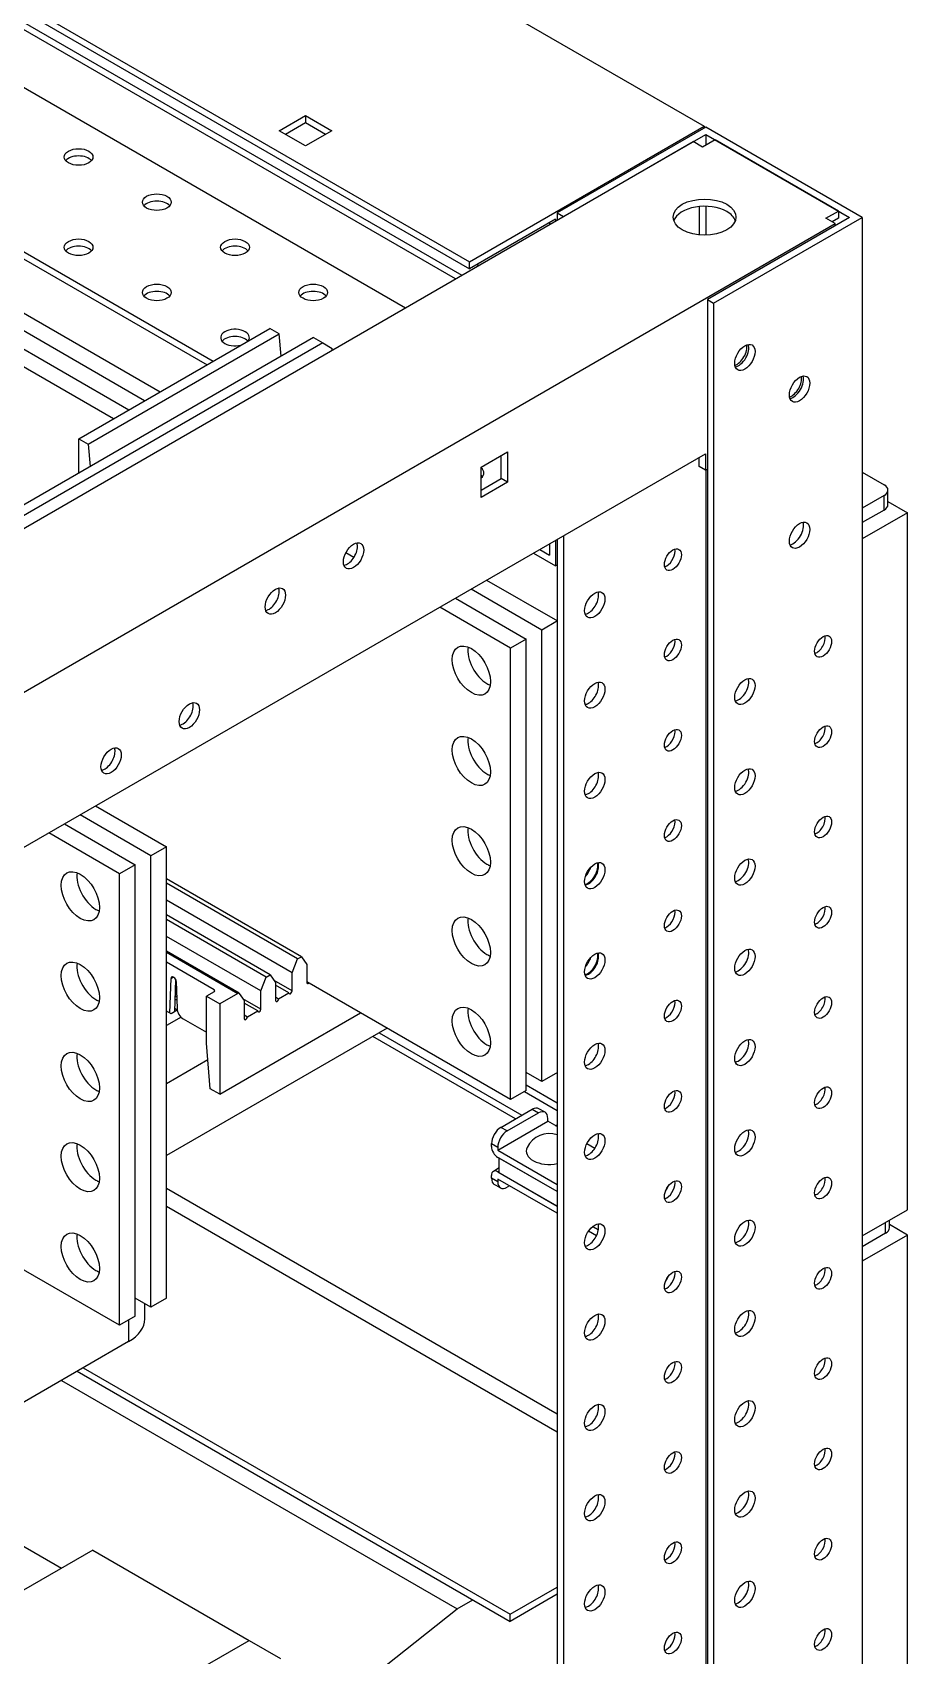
# Model space of a CAD drawing. Header units: millimetres. Extents: x -116965 to 323937, y 291661 to 566926.
# Drawn here: x -14690.8 to -14587.9, y 325545 to 325735.8 of the extents above; entities that cross this region are included whole.
import ezdxf

# ---------------------------------------------------------------- set-up
doc = ezdxf.new("R2010")
doc.units = ezdxf.units.MM
doc.layers.add('ALPHA', color=255, linetype='Continuous')

msp = doc.modelspace()

# ---------------------------------------------------------------- linework, layer by layer
at = {"layer": 'ALPHA'}
for p, q in [((-14832.422804, 325852.12245), (-14611.805489, 325724.748983)), ((-14859.999969, 325836.200766), (-14639.382653, 325708.8273)), ((-14859.999969, 325835.35161), (-14639.382653, 325707.978143)), ((-14832.422804, 325810.513784), (-14646.920411, 325703.413927)), ((-14641.037283, 325706.810553), (-14711.818672, 325747.676207)), ((-14711.083281, 325748.100785), (-14640.301892, 325707.235131)), ((-14733.475938, 325734.068475), (-14669.515302, 325697.140784)), ((-14733.475938, 325733.219318), (-14670.250693, 325696.716206)), ((-14740.271763, 325730.795445), (-14675.747741, 325693.542484)), ((-14743.948718, 325728.672554), (-14679.424696, 325691.419592)), ((-14677.586218, 325692.481038), (-14741.981547, 325729.659698)), ((-14681.263174, 325690.358147), (-14745.658502, 325727.536807)), ((-14661.775311, 325724.21826), (-14658.686668, 325726.001489)), ((-14658.686668, 325725.152332), (-14661.03992, 325723.793682)), ((-14658.686668, 325726.001489), (-14658.686668, 325725.152332)), ((-14658.686668, 325726.001489), (-14655.598026, 325724.21826)), ((-14656.333417, 325723.793682), (-14658.686668, 325725.152332)), ((-14639.382653, 325708.8273), (-14611.805489, 325724.748983)), ((-14611.621641, 325724.642838), (-14629.087178, 325714.559106)), ((-14611.805489, 325724.748983), (-14611.805489, 325724.536694)), ((-14593.236865, 325714.028383), (-14611.621641, 325724.642838)), ((-14829.297392, 325598.118528), (-14613.092423, 325722.944525)), ((-14658.686668, 325722.435032), (-14661.775311, 325724.21826)), ((-14655.598026, 325724.21826), (-14658.686668, 325722.435032)), ((-14628.351787, 325714.134527), (-14611.621641, 325723.793682)), ((-14611.989336, 325722.307658), (-14613.092423, 325722.944525)), ((-14610.518554, 325723.156815), (-14611.989336, 325722.307658)), ((-14611.621641, 325723.793682), (-14594.707647, 325714.028383)), ((-14611.621641, 325723.793682), (-14611.621641, 325722.519947)), ((-14596.031351, 325714.792624), (-14610.518554, 325723.156815)), ((-14612.357032, 325711.9665), (-14612.357032, 325715.326025)), ((-14611.621641, 325715.351569), (-14611.621641, 325711.940956)), ((-14812.604016, 325588.480603), (-14596.399046, 325713.3066)), ((-14629.271026, 325713.816094), (-14639.382653, 325707.978143)), ((-14630.006417, 325713.391515), (-14630.006417, 325713.179226)), ((-14629.271026, 325713.816094), (-14629.271026, 325713.603805)), ((-14629.087178, 325714.559106), (-14628.351787, 325714.134527)), ((-14629.087178, 325714.559106), (-14629.087178, 325713.709949)), ((-14594.707647, 325714.028383), (-14611.437793, 325704.369228)), ((-14610.702402, 325703.94465), (-14593.236865, 325714.028383)), ((-14597.502133, 325713.943467), (-14596.031351, 325714.792624)), ((-14596.399046, 325713.3066), (-14597.502133, 325713.943467)), ((-14596.031351, 325713.943467), (-14596.766742, 325713.518889)), ((-14596.399046, 325713.051853), (-14596.399046, 325713.3066)), ((-14596.031351, 325714.792624), (-14596.031351, 325713.943467)), ((-14593.236865, 325714.028383), (-14593.236865, 325289.450161)), ((-14639.382653, 325707.978143), (-14639.382653, 325708.8273)), ((-14638.463414, 325708.508866), (-14638.279567, 325708.402721)), ((-14611.437793, 325704.369228), (-14610.702402, 325703.94465)), ((-14611.437793, 325704.369228), (-14611.437793, 325279.791006)), ((-14610.702402, 325703.94465), (-14610.702402, 325279.366428)), ((-14657.73066, 325699.911157), (-14806.298037, 325614.135742)), ((-14685.307824, 325688.022967), (-14662.878397, 325700.972602)), ((-14684.204738, 325687.386099), (-14661.775311, 325700.335735)), ((-14661.775311, 325700.335735), (-14662.878397, 325700.972602)), ((-14661.548001, 325697.707214), (-14661.775311, 325700.335735)), ((-14657.73066, 325699.911157), (-14656.627573, 325699.27429)), ((-14656.627573, 325699.27429), (-14805.194951, 325613.498874)), ((-14656.627573, 325699.27429), (-14655.524487, 325698.637422)), ((-14655.524487, 325698.446362), (-14655.524487, 325698.637422)), ((-14685.307824, 325688.022967), (-14684.204738, 325687.386099)), ((-14685.307824, 325683.989474), (-14685.307824, 325688.022967)), ((-14684.204738, 325687.386099), (-14683.977428, 325684.757578)), ((-14638.02218, 325684.690028), (-14634.933537, 325686.473256)), ((-14634.933537, 325686.473256), (-14634.933537, 325682.906799)), ((-14796.388643, 325579.585689), (-14611.658411, 325686.239738)), ((-14638.02218, 325681.123571), (-14638.02218, 325684.690028)), ((-14635.668928, 325683.331377), (-14635.668928, 325686.048678)), ((-14612.393802, 325684.753714), (-14612.393802, 325685.81516)), ((-14611.658411, 325684.329136), (-14612.393802, 325684.753714)), ((-14611.658411, 325686.239738), (-14611.658411, 325684.329136)), ((-14611.658411, 325684.329136), (-14611.437793, 325684.45651)), ((-14638.02218, 325681.972727), (-14635.668928, 325683.331377)), ((-14634.933537, 325682.906799), (-14638.02218, 325681.123571)), ((-14634.933537, 325682.906799), (-14635.668928, 325683.331377)), ((-14611.621641, 325684.350365), (-14611.621641, 325424.041457)), ((-14593.236865, 325684.095618), (-14590.662996, 325682.609594)), ((-14590.662996, 325681.33586), (-14593.236865, 325679.849836)), ((-14590.662996, 325679.637547), (-14590.662996, 325681.33586)), ((-14590.206083, 325680.274414), (-14590.206083, 325681.972727)), ((-14590.206083, 325680.647482), (-14587.90528, 325679.319113)), ((-14590.662996, 325679.637547), (-14593.236865, 325678.151523)), ((-14587.90528, 325679.319113), (-14593.236865, 325676.240921)), ((-14587.90528, 325597.375516), (-14587.90528, 325679.319113)), ((-14631.146273, 325674.988415), (-14630.006417, 325674.330319)), ((-14630.006417, 325675.646512), (-14630.006417, 325674.330319)), ((-14629.271026, 325676.07109), (-14629.271026, 325673.056584)), ((-14629.087178, 325676.177234), (-14629.087178, 325666.602995)), ((-14628.351787, 325676.601813), (-14628.351787, 325414.913025)), ((-14653.00134, 325674.041169), (-14653.947829, 325674.587625)), ((-14631.881664, 325674.563837), (-14629.271026, 325673.056584)), ((-14629.087178, 325673.162729), (-14629.271026, 325673.056584)), ((-14637.378713, 325671.390115), (-14629.068794, 325666.592381)), ((-14641.055668, 325669.267224), (-14632.745749, 325664.46949)), ((-14630.907271, 325665.530935), (-14639.21719, 325670.328669)), ((-14634.584227, 325663.408044), (-14642.894145, 325668.205778)), ((-14629.068794, 325666.592381), (-14630.907271, 325665.530935)), ((-14630.907271, 325612.458658), (-14630.907271, 325665.530935)), ((-14629.068794, 325613.520103), (-14629.068794, 325666.592381)), ((-14632.745749, 325664.46949), (-14634.584227, 325663.408044)), ((-14634.584227, 325610.335767), (-14634.584227, 325663.408044)), ((-14632.745749, 325611.397212), (-14632.745749, 325664.46949)), ((-14683.340653, 325644.853976), (-14675.030734, 325640.056242)), ((-14687.017609, 325642.731085), (-14678.70769, 325637.933351)), ((-14676.869212, 325638.994797), (-14685.179131, 325643.79253)), ((-14680.546167, 325636.871905), (-14688.856086, 325641.669639)), ((-14675.030734, 325640.056242), (-14676.869212, 325638.994797)), ((-14676.869212, 325585.922519), (-14676.869212, 325638.994797)), ((-14675.030734, 325586.983964), (-14675.030734, 325640.056242)), ((-14678.70769, 325637.933351), (-14680.546167, 325636.871905)), ((-14680.546167, 325583.799628), (-14680.546167, 325636.871905)), ((-14678.70769, 325584.861073), (-14678.70769, 325637.933351)), ((-14659.158073, 325627.121031), (-14675.030734, 325636.285117)), ((-14659.612507, 325626.858663), (-14675.030734, 325635.760381)), ((-14660.249374, 325625.217233), (-14675.030734, 325633.751255)), ((-14662.835028, 325624.99814), (-14675.030734, 325632.039335)), ((-14663.289462, 325624.735772), (-14675.030734, 325631.514599)), ((-14663.92633, 325623.094342), (-14675.030734, 325629.505473)), ((-14666.488128, 325622.826844), (-14675.030734, 325627.75892)), ((-14675.030734, 325627.670987), (-14666.618128, 325622.813966)), ((-14669.40867, 325623.223838), (-14675.030734, 325626.469739)), ((-14660.249374, 325625.217233), (-14659.612507, 325626.858663)), ((-14659.612507, 325626.858663), (-14659.158073, 325627.121031)), ((-14659.158073, 325627.121031), (-14658.521205, 325626.214992)), ((-14658.521205, 325626.214992), (-14658.521205, 325624.092101)), ((-14674.628667, 325620.505799), (-14674.472276, 325624.568976)), ((-14674.472276, 325624.568976), (-14674.208743, 325624.721127)), ((-14674.196764, 325624.714511), (-14674.146157, 325624.685293)), ((-14673.937399, 325624.454403), (-14674.084754, 325620.625999)), ((-14673.870553, 325624.218853), (-14673.77623, 325621.045455)), ((-14663.92633, 325623.094342), (-14663.289462, 325624.735772)), ((-14663.289462, 325624.735772), (-14662.835028, 325624.99814)), ((-14662.835028, 325624.99814), (-14662.198161, 325624.092101)), ((-14660.249374, 325623.094342), (-14662.348845, 325624.306472)), ((-14662.198161, 325624.092101), (-14662.198161, 325621.96921)), ((-14660.61707, 325622.882053), (-14662.198161, 325623.794896)), ((-14660.249374, 325623.094342), (-14660.249374, 325625.217233)), ((-14634.584227, 325610.335767), (-14658.521205, 325624.155788)), ((-14673.805009, 325622.013708), (-14674.026421, 325622.14154)), ((-14673.815646, 325622.371582), (-14674.013177, 325622.485626)), ((-14669.40867, 325623.011549), (-14670.327909, 325622.480827)), ((-14670.327909, 325622.480827), (-14668.761526, 325621.576475)), ((-14670.327909, 325616.96131), (-14670.327909, 325622.480827)), ((-14669.40867, 325623.223838), (-14669.40867, 325623.011549)), ((-14666.618128, 325622.813966), (-14668.761526, 325621.576475)), ((-14668.761526, 325621.576475), (-14668.761526, 325610.962019)), ((-14666.458911, 325622.799746), (-14665.875116, 325621.96921)), ((-14663.92633, 325620.971451), (-14666.0258, 325622.183581)), ((-14665.875116, 325621.96921), (-14665.875116, 325619.846319)), ((-14664.294025, 325620.759162), (-14665.875116, 325621.672005)), ((-14663.92633, 325620.971451), (-14663.92633, 325623.094342)), ((-14662.198161, 325622.393788), (-14661.830465, 325622.181499)), ((-14661.830465, 325622.181499), (-14660.61707, 325622.882053)), ((-14674.460806, 325620.408885), (-14675.030734, 325620.737933)), ((-14673.307747, 325620.013158), (-14675.030734, 325619.018391)), ((-14673.74731, 325620.820822), (-14674.460806, 325620.408885)), ((-14673.753326, 325620.849577), (-14674.069131, 325621.031907)), ((-14673.041286, 325619.801614), (-14670.327909, 325618.235044)), ((-14668.761526, 325610.962019), (-14652.215227, 325620.515029)), ((-14665.875116, 325620.270897), (-14665.50742, 325620.058608)), ((-14665.50742, 325620.058608), (-14664.294025, 325620.759162)), ((-14649.089815, 325618.710572), (-14675.030734, 325603.733575)), ((-14633.977529, 325608.053659), (-14650.76283, 325617.744657)), ((-14650.027439, 325618.169235), (-14633.242138, 325608.478237)), ((-14670.327909, 325616.961841), (-14670.328369, 325616.961575)), ((-14670.328369, 325616.961575), (-14670.327909, 325616.96131)), ((-14669.864612, 325611.598887), (-14670.328369, 325616.961575)), ((-14675.030734, 325612.22514), (-14670.161864, 325615.036183)), ((-14630.907271, 325612.458658), (-14632.745749, 325613.520103)), ((-14629.087178, 325609.900574), (-14632.745749, 325612.012851)), ((-14629.068794, 325613.520103), (-14630.907271, 325612.458658)), ((-14629.087178, 325613.509489), (-14629.087178, 325414.488447)), ((-14668.761526, 325610.962019), (-14669.864612, 325611.598887)), ((-14632.745749, 325611.397212), (-14634.584227, 325610.335767)), ((-14632.947981, 325611.280453), (-14629.087178, 325609.051417)), ((-14635.705698, 325607.0559), (-14632.028743, 325609.178791)), ((-14634.970307, 325606.631322), (-14631.293352, 325608.754213)), ((-14632.028743, 325609.178791), (-14631.293352, 325608.754213)), ((-14630.513352, 325608.831478), (-14631.248743, 325609.256056)), ((-14630.190265, 325607.777683), (-14630.190265, 325608.117345)), ((-14636.073393, 325604.381057), (-14630.190265, 325607.777683)), ((-14634.970307, 325606.631322), (-14635.705698, 325607.0559)), ((-14629.087178, 325607.140815), (-14630.190265, 325607.777683)), ((-14629.271026, 325607.24696), (-14629.087178, 325607.353105)), ((-14624.355644, 325606.319665), (-14624.258629, 325606.263653)), ((-14636.808785, 325605.145298), (-14636.073393, 325604.72072)), ((-14636.808785, 325604.805635), (-14636.808785, 325605.145298)), ((-14636.073393, 325604.72072), (-14636.073393, 325604.381057)), ((-14636.073393, 325604.381057), (-14629.087178, 325600.347564)), ((-14624.662162, 325604.586031), (-14625.606741, 325605.131384)), ((-14629.087178, 325599.498407), (-14636.073393, 325603.531901)), ((-14635.889546, 325601.727443), (-14635.889546, 325603.425756)), ((-14629.087178, 325599.498407), (-14635.889546, 325603.425756)), ((-14636.808785, 325601.069347), (-14636.808785, 325601.409009)), ((-14636.073393, 325600.644769), (-14636.808785, 325601.069347)), ((-14635.889546, 325602.291464), (-14636.593393, 325601.885098)), ((-14636.073393, 325601.833588), (-14635.889546, 325601.939732)), ((-14636.073393, 325601.833588), (-14629.087178, 325597.800095)), ((-14629.087178, 325596.950938), (-14636.073393, 325600.984431)), ((-14636.073393, 325600.984431), (-14636.073393, 325600.644769)), ((-14629.087178, 325597.800095), (-14635.889546, 325601.727443)), ((-14675.030734, 325599.899873), (-14629.087178, 325573.374348)), ((-14635.750307, 325599.930636), (-14636.485698, 325600.355215)), ((-14634.67615, 325600.177733), (-14634.970307, 325600.007901)), ((-14616.244409, 325599.726039), (-14616.270323, 325599.741001)), ((-14680.546167, 325583.799628), (-14704.483146, 325597.619649)), ((-14675.030734, 325597.78948), (-14629.087178, 325571.263956)), ((-14593.236865, 325594.297324), (-14587.90528, 325597.375516)), ((-14624.478314, 325594.290009), (-14625.422893, 325594.835362)), ((-14624.241538, 325595.002462), (-14624.924279, 325595.396643)), ((-14624.924279, 325595.396643), (-14624.241538, 325595.002462)), ((-14590.479148, 325594.615758), (-14590.479148, 325595.889493)), ((-14590.022235, 325595.252625), (-14590.022235, 325596.153292)), ((-14587.90528, 325594.403469), (-14590.022235, 325595.625693)), ((-14590.479148, 325594.615758), (-14593.236865, 325593.02359)), ((-14587.90528, 325594.403469), (-14593.236865, 325591.325277)), ((-14587.90528, 325342.628583), (-14587.90528, 325594.403469)), ((-14676.869212, 325585.922519), (-14678.70769, 325586.983964)), ((-14677.55766, 325584.532025), (-14677.55766, 325586.319994)), ((-14675.030734, 325586.983964), (-14676.869212, 325585.922519)), ((-14678.70769, 325584.861073), (-14680.546167, 325583.799628)), ((-14679.461466, 325584.425881), (-14679.461466, 325581.878411)), ((-14679.461466, 325581.878411), (-14784.806234, 325521.057581)), ((-14685.528442, 325578.375641), (-14634.602611, 325548.973599)), ((-14684.793051, 325578.800219), (-14634.602611, 325549.822755)), ((-14687.366919, 325577.314195), (-14640.853435, 325550.459623)), ((-14706.487087, 325566.275162), (-14687.366919, 325555.236128)), ((-14683.689964, 325557.359019), (-14749.875159, 325519.146979)), ((-14683.689964, 325557.359019), (-14665.305188, 325546.744563)), ((-14634.602611, 325549.822755), (-14629.087178, 325553.007092)), ((-14640.853435, 325550.459623), (-14639.014958, 325551.521068)), ((-14629.087178, 325552.157936), (-14634.602611, 325548.973599)), ((-14660.525146, 325534.856373), (-14640.853435, 325550.459623)), ((-14634.602611, 325548.973599), (-14634.602611, 325549.822755)), ((-14731.490383, 325508.532523), (-14665.305188, 325546.744563)), ((-14665.305188, 325546.744563), (-14661.628233, 325544.621672))]:
    msp.add_line(p, q, dxfattribs=at)
msp.add_arc((-14630.006417, 325603.413815), 2.926625, 71.69380052, 153.81037469, dxfattribs=at)
for centre, major_axis, start_param, end_param in [((-14685.344594, 325721.140068), (-1.69, 0), 2.3561944902, 8.6393797974), ((-14685.344594, 325720.290912), (-1.69, 0), 3.5917893435, 5.8329886172), ((-14676.152206, 325715.83284), (-1.69, 0), 2.3561944902, 8.6393797974), ((-14676.152206, 325714.983684), (-1.69, 0), 3.5917893435, 5.8329886172), ((-14611.768719, 325714.070841), (-3.692, 0), 2.3561944902, 8.6393797974), ((-14611.768719, 325713.221684), (-3.692, 0), 3.926990817, 6.0826591128), ((-14611.768719, 325713.221684), (-3.692, 0), 3.342118848, 3.926990817), ((-14685.344594, 325710.525612), (-1.69, 0), 2.3561944902, 8.6393797974), ((-14666.959818, 325710.525612), (-1.69, 0), 2.3561944902, 8.6393797974), ((-14685.344594, 325709.676456), (-1.69, 0), 3.5917893435, 5.8329886172), ((-14666.959818, 325709.676456), (-1.69, 0), 3.5917893435, 5.8329886172), ((-14676.152206, 325705.218385), (-1.69, 0), 2.3561944902, 8.6393797974), ((-14657.76743, 325705.218385), (-1.69, 0), 2.3561944902, 8.6393797974), ((-14676.152206, 325704.369228), (-1.69, 0), 3.5917893435, 5.8329886172), ((-14657.76743, 325704.369228), (-1.69, 0), 3.5917893435, 5.8329886172), ((-14666.959818, 325699.911157), (-1.69, 0), 2.7088421678, 8.2867321197), ((-14666.959818, 325699.062), (-1.69, 0), 3.5980118459, 5.8329886172), ((-14607.025447, 325697.575977), (0.845, 1.463583), 2.3561944902, 8.6393797974), ((-14607.981455, 325698.127928), (0.845, 1.463583), 3.7428568703, 5.6819210905), ((-14607.760838, 325698.000555), (0.845, 1.463583), 3.5917893435, 5.8329886172), ((-14600.590775, 325693.860917), (0.845, 1.463583), 2.3561944902, 8.6393797974), ((-14601.546784, 325694.412869), (0.845, 1.463583), 3.7428568703, 5.6819210905), ((-14601.326166, 325694.285495), (0.845, 1.463583), 3.5917893435, 5.8329886172), ((-14639.382653, 325683.989474), (-1.69, 0), 2.5064951808, 3.7766901264), ((-14639.382653, 325683.140317), (-1.69, 0), 3.5917893435, 3.7766901264), ((-14591.766083, 325681.972727), (-1.56, 0), 2.3561944902, 3.926990817), ((-14591.766083, 325680.274414), (-1.56, 0), 2.3561944902, 3.1415926536), ((-14600.590775, 325676.665499), (0.845, 1.463583), 2.3561944902, 8.6393797974), ((-14601.326166, 325677.090077), (0.845, 1.463583), 3.5917893435, 5.8329886172), ((-14653.024157, 325674.245403), (0.845, 1.463583), 2.3561944902, 8.6393797974), ((-14653.759548, 325674.669982), (0.845, 1.463583), 3.5917893435, 5.4977871438), ((-14653.759548, 325674.669982), (0.845, 1.463583), 5.4977871438, 5.8329886172), ((-14615.482444, 325673.799596), (0.702, 1.2159), 2.3561944902, 8.6393797974), ((-14616.217835, 325674.224174), (0.702, 1.2159), 3.926990817, 5.7318997087), ((-14616.217835, 325674.224174), (0.702, 1.2159), 3.692878252, 3.926990817), ((-14662.216545, 325668.938176), (0.845, 1.463583), 2.3561944902, 8.6393797974), ((-14662.951936, 325669.362754), (0.845, 1.463583), 3.5917893435, 5.4977871438), ((-14662.951936, 325669.362754), (0.845, 1.463583), 5.4977871438, 5.8329886172), ((-14624.674832, 325668.492368), (0.845, 1.463583), 2.3561944902, 8.6393797974), ((-14625.410223, 325668.916947), (0.845, 1.463583), 3.926990817, 5.8329886172), ((-14625.410223, 325668.916947), (0.845, 1.463583), 3.5917893435, 3.926990817), ((-14639.180421, 325660.75443), (-1.586, 2.747033), 0.7853981634, 7.0685834706), ((-14637.341943, 325661.815876), (-1.586, 2.747033), 0.6182324985, 2.3561944902), ((-14615.482444, 325663.185141), (0.702, 1.2159), 2.3561944902, 8.6393797974), ((-14616.217835, 325663.609719), (0.702, 1.2159), 3.926990817, 5.7318997087), ((-14597.833059, 325663.609719), (0.702, 1.2159), 2.3561944902, 8.6393797974), ((-14598.56845, 325664.034297), (0.702, 1.2159), 3.692878252, 5.7318997087), ((-14616.217835, 325663.609719), (0.702, 1.2159), 3.692878252, 3.926990817), ((-14624.674832, 325657.877913), (0.845, 1.463583), 2.3561944902, 8.6393797974), ((-14607.025447, 325658.302491), (0.845, 1.463583), 2.3561944902, 8.6393797974), ((-14607.760838, 325658.727069), (0.845, 1.463583), 3.5917893435, 5.8329886172), ((-14637.341943, 325661.815876), (-1.586, 2.747033), 2.3561944902, 2.5233601551), ((-14625.410223, 325658.302491), (0.845, 1.463583), 3.926990817, 5.8329886172), ((-14672.328172, 325655.457817), (0.845, 1.463583), 2.3561944902, 8.6393797974), ((-14673.063563, 325655.882395), (0.845, 1.463583), 3.5917893435, 5.4977871438), ((-14673.063563, 325655.882395), (0.845, 1.463583), 5.4977871438, 5.8329886172), ((-14625.410223, 325658.302491), (0.845, 1.463583), 3.5917893435, 3.926990817), ((-14615.482444, 325652.570685), (0.702, 1.2159), 2.3561944902, 8.6393797974), ((-14597.833059, 325652.995263), (0.702, 1.2159), 2.3561944902, 8.6393797974), ((-14598.56845, 325653.419842), (0.702, 1.2159), 3.692878252, 5.7318997087), ((-14639.180421, 325650.139975), (-1.586, 2.747033), 0.7853981634, 7.0685834706), ((-14637.341943, 325651.20142), (-1.586, 2.747033), 0.6182324985, 2.3561944902), ((-14616.217835, 325652.995263), (0.702, 1.2159), 3.926990817, 5.7318997087), ((-14681.52056, 325650.150589), (0.845, 1.463583), 2.3561944902, 8.6393797974), ((-14682.255952, 325650.575168), (0.845, 1.463583), 3.5917893435, 5.4977871438), ((-14682.255952, 325650.575168), (0.845, 1.463583), 5.4977871438, 5.8329886172), ((-14616.217835, 325652.995263), (0.702, 1.2159), 3.692878252, 3.926990817), ((-14637.341943, 325651.20142), (-1.586, 2.747033), 2.3561944902, 2.5233601551), ((-14624.674832, 325647.263457), (0.845, 1.463583), 2.3561944902, 8.6393797974), ((-14625.410223, 325647.688036), (0.845, 1.463583), 3.926990817, 5.8329886172), ((-14607.025447, 325647.688036), (0.845, 1.463583), 2.3561944902, 8.6393797974), ((-14607.760838, 325648.112614), (0.845, 1.463583), 3.5917893435, 5.8329886172), ((-14625.410223, 325647.688036), (0.845, 1.463583), 3.5917893435, 3.926990817), ((-14639.180421, 325639.525519), (-1.586, 2.747033), 0.7853981634, 7.0685834706), ((-14615.482444, 325641.95623), (0.702, 1.2159), 2.3561944902, 8.6393797974), ((-14616.217835, 325642.380808), (0.702, 1.2159), 3.926990817, 5.7318997087), ((-14597.833059, 325642.380808), (0.702, 1.2159), 2.3561944902, 8.6393797974), ((-14598.56845, 325642.805386), (0.702, 1.2159), 3.692878252, 5.7318997087), ((-14637.341943, 325640.586965), (-1.586, 2.747033), 0.6182324985, 2.3561944902), ((-14616.217835, 325642.380808), (0.702, 1.2159), 3.692878252, 3.926990817), ((-14607.025447, 325637.07358), (0.845, 1.463583), 2.3561944902, 8.6393797974), ((-14607.760838, 325637.498158), (0.845, 1.463583), 3.5917893435, 5.8329886172), ((-14685.142361, 325634.218292), (-1.586, 2.747033), 0.7853981634, 7.0685834706), ((-14683.303884, 325635.279737), (-1.586, 2.747033), 0.6182324985, 2.3561944902), ((-14637.341943, 325640.586965), (-1.586, 2.747033), 2.3561944902, 2.5233601551), ((-14624.674832, 325636.649002), (0.845, 1.463583), 2.3561944902, 8.6393797974), ((-14625.502147, 325637.126652), (0.845, 1.463583), 3.6531495918, 5.771628369), ((-14626.237538, 325637.551231), (0.845, 1.463583), 4.3217819367, 5.1029960241), ((-14625.410223, 325637.07358), (0.845, 1.463583), 3.926990817, 5.8329886172), ((-14625.410223, 325637.07358), (0.845, 1.463583), 3.5917893435, 3.926990817), ((-14597.833059, 325631.766352), (0.702, 1.2159), 2.3561944902, 8.6393797974), ((-14598.56845, 325632.190931), (0.702, 1.2159), 3.692878252, 5.7318997087), ((-14683.303884, 325635.279737), (-1.586, 2.747033), 2.3561944902, 2.5233601551), ((-14639.180421, 325628.911064), (-1.586, 2.747033), 0.7853981634, 7.0685834706), ((-14637.341943, 325629.972509), (-1.586, 2.747033), 0.6182324985, 2.3561944902), ((-14615.482444, 325631.341774), (0.702, 1.2159), 2.3561944902, 8.6393797974), ((-14616.217835, 325631.766352), (0.702, 1.2159), 3.926990817, 5.7318997087), ((-14616.217835, 325631.766352), (0.702, 1.2159), 3.692878252, 3.926990817), ((-14637.341943, 325629.972509), (-1.586, 2.747033), 2.3561944902, 2.5233601551), ((-14624.674832, 325626.034546), (0.845, 1.463583), 2.3561944902, 8.6393797974), ((-14625.502147, 325626.512197), (0.845, 1.463583), 3.6531495918, 5.771628369), ((-14625.410223, 325626.459125), (0.845, 1.463583), 3.926990817, 5.8329886172), ((-14607.025447, 325626.459125), (0.845, 1.463583), 2.3561944902, 8.6393797974), ((-14607.760838, 325626.883703), (0.845, 1.463583), 3.5917893435, 5.8329886172), ((-14685.142361, 325623.603836), (-1.586, 2.747033), 0.7853981634, 7.0685834706), ((-14683.303884, 325624.665282), (-1.586, 2.747033), 0.6182324985, 2.3561944902), ((-14626.237538, 325626.936775), (0.845, 1.463583), 4.3217819367, 5.1029960241), ((-14674.196764, 325624.396078), (-0.195, 0.33775), 5.4977871438, 7.0251325752), ((-14674.146157, 325624.36686), (-0.195, 0.33775), 3.961897402, 5.4977871438), ((-14658.337358, 325624.198245), (0.13, 0.225167), 2.3561944902, 4.194583212), ((-14625.410223, 325626.459125), (0.845, 1.463583), 3.5917893435, 3.926990817), ((-14683.303884, 325624.665282), (-1.586, 2.747033), 2.3561944902, 2.5233601551), ((-14669.592518, 325623.117694), (-0.26, 0), 2.3561944902, 3.926990817), ((-14666.618128, 325622.601677), (0.13, 0.225167), 6.0213859194, 7.0685834706), ((-14662.014313, 325622.075354), (0.13, 0.225167), 2.3561944902, 5.4977871438), ((-14660.433222, 325622.988198), (0.13, 0.225167), 2.3561944902, 5.4977871438), ((-14639.180421, 325618.296608), (-1.586, 2.747033), 0.7853981634, 7.0685834706), ((-14615.482444, 325620.727319), (0.702, 1.2159), 2.3561944902, 8.6393797974), ((-14616.217835, 325621.151897), (0.702, 1.2159), 3.926990817, 5.7318997087), ((-14597.833059, 325621.151897), (0.702, 1.2159), 2.3561944902, 8.6393797974), ((-14598.56845, 325621.576475), (0.702, 1.2159), 3.692878252, 5.7318997087), ((-14673.041286, 325620.65077), (-0.52, 0.900666), 0.8203047484, 2.3561944902), ((-14665.691268, 325619.952463), (0.13, 0.225167), 2.3561944902, 5.4977871438), ((-14664.110177, 325620.865306), (0.13, 0.225167), 2.3561944902, 5.4977871438), ((-14637.341943, 325619.358054), (-1.586, 2.747033), 0.6182324985, 2.3561944902), ((-14616.217835, 325621.151897), (0.702, 1.2159), 3.692878252, 3.926990817), ((-14607.025447, 325615.844669), (0.845, 1.463583), 2.3561944902, 8.6393797974), ((-14685.142361, 325612.98938), (-1.586, 2.747033), 0.7853981634, 7.0685834706), ((-14683.303884, 325614.050826), (-1.586, 2.747033), 0.6182324985, 2.3561944902), ((-14637.341943, 325619.358054), (-1.586, 2.747033), 2.3561944902, 2.5233601551), ((-14624.674832, 325615.420091), (0.845, 1.463583), 2.3561944902, 8.6393797974), ((-14625.410223, 325615.844669), (0.845, 1.463583), 3.926990817, 5.8329886172), ((-14607.760838, 325616.269247), (0.845, 1.463583), 3.5917893435, 5.8329886172), ((-14625.410223, 325615.844669), (0.845, 1.463583), 3.5917893435, 3.926990817), ((-14597.833059, 325610.537441), (0.702, 1.2159), 2.3561944902, 8.6393797974), ((-14683.303884, 325614.050826), (-1.586, 2.747033), 2.3561944902, 2.5233601551), ((-14615.482444, 325610.112863), (0.702, 1.2159), 2.3561944902, 8.6393797974), ((-14616.217835, 325610.537441), (0.702, 1.2159), 3.926990817, 5.7318997087), ((-14598.56845, 325610.962019), (0.702, 1.2159), 3.692878252, 5.7318997087), ((-14632.028743, 325607.905056), (0.78, 1.351), 0, 0.7853981634), ((-14631.293352, 325607.480478), (0.78, 1.351), 5.4977871438, 7.0685834706), ((-14616.217835, 325610.537441), (0.702, 1.2159), 3.692878252, 3.926990817), ((-14635.705698, 325605.782165), (0.78, 1.351), 0.7853981634, 2.3561944902), ((-14634.970307, 325605.357587), (0.78, 1.351), 0.7853981634, 2.3561944902), ((-14624.674832, 325604.805635), (0.845, 1.463583), 2.3561944902, 8.6393797974), ((-14625.410223, 325605.230213), (0.845, 1.463583), 3.926990817, 5.8329886172), ((-14607.025447, 325605.230213), (0.845, 1.463583), 2.3561944902, 8.6393797974), ((-14607.760838, 325605.654792), (0.845, 1.463583), 3.5917893435, 5.8329886172), ((-14685.142361, 325602.374925), (-1.586, 2.747033), 0.7853981634, 7.0685834706), ((-14683.303884, 325603.43637), (-1.586, 2.747033), 0.6182324985, 2.3561944902), ((-14636.073393, 325604.381057), (-0.52, 0.900666), 0.7853981634, 2.3561944902), ((-14630.006417, 325604.274912), (-2.73, 0), 6.0065067037, 8.1974102982), ((-14625.410223, 325605.230213), (0.845, 1.463583), 3.5917893435, 3.926990817), ((-14683.303884, 325603.43637), (-1.586, 2.747033), 2.3561944902, 2.5233601551), ((-14636.073393, 325600.984431), (-0.52, 0.900666), 5.4977871438, 7.0685834706), ((-14635.705698, 325601.706214), (0.78, 1.351), 2.3561944902, 3.1415926536), ((-14634.970307, 325601.281636), (0.78, 1.351), 2.3561944902, 3.926990817), ((-14615.482444, 325599.498407), (0.702, 1.2159), 2.3561944902, 8.6393797974), ((-14616.217835, 325599.922986), (0.702, 1.2159), 3.926990817, 5.7318997087), ((-14597.833059, 325599.922986), (0.702, 1.2159), 2.3561944902, 8.6393797974), ((-14598.56845, 325600.347564), (0.702, 1.2159), 3.692878252, 5.7318997087), ((-14616.217835, 325599.922986), (0.702, 1.2159), 3.692878252, 3.926990817), ((-14616.953226, 325600.347564), (0.806, 1.396033), 4.5048673228, 4.919910638), ((-14685.142361, 325591.760469), (-1.586, 2.747033), 0.7853981634, 7.0685834706), ((-14624.674832, 325594.19118), (0.845, 1.463583), 2.3561944902, 8.6393797974), ((-14625.410223, 325594.615758), (0.845, 1.463583), 3.926990817, 5.8329886172), ((-14607.025447, 325594.615758), (0.845, 1.463583), 2.3561944902, 8.6393797974), ((-14607.760838, 325595.040336), (0.845, 1.463583), 3.5917893435, 5.8329886172), ((-14591.582235, 325595.252625), (-1.56, 0), 2.3561944902, 3.1415926536), ((-14683.303884, 325592.821915), (-1.586, 2.747033), 0.6182324985, 2.3561944902), ((-14625.410223, 325594.615758), (0.845, 1.463583), 3.5917893435, 3.926990817), ((-14683.303884, 325592.821915), (-1.586, 2.747033), 2.3561944902, 2.5233601551), ((-14615.482444, 325588.883952), (0.702, 1.2159), 2.3561944902, 8.6393797974), ((-14616.953226, 325589.733108), (0.806, 1.396033), 4.5048673228, 4.919910638), ((-14616.217835, 325589.30853), (0.702, 1.2159), 3.926990817, 5.7318997087), ((-14597.833059, 325589.30853), (0.702, 1.2159), 2.3561944902, 8.6393797974), ((-14598.56845, 325589.733108), (0.702, 1.2159), 3.692878252, 5.7318997087), ((-14616.217835, 325589.30853), (0.702, 1.2159), 3.692878252, 3.926990817), ((-14624.674832, 325583.576724), (0.845, 1.463583), 2.3561944902, 8.6393797974), ((-14607.025447, 325584.001302), (0.845, 1.463583), 2.3561944902, 8.6393797974), ((-14607.760838, 325584.425881), (0.845, 1.463583), 3.5917893435, 5.8329886172), ((-14684.05766, 325584.532025), (-6.5, 0), 2.3561944902, 3.1415926536), ((-14625.410223, 325584.001302), (0.845, 1.463583), 3.926990817, 5.8329886172), ((-14625.410223, 325584.001302), (0.845, 1.463583), 3.5917893435, 3.926990817), ((-14615.482444, 325578.269496), (0.702, 1.2159), 2.3561944902, 8.6393797974), ((-14616.217835, 325578.694075), (0.702, 1.2159), 3.926990817, 5.7318997087), ((-14597.833059, 325578.694075), (0.702, 1.2159), 2.3561944902, 8.6393797974), ((-14598.56845, 325579.118653), (0.702, 1.2159), 3.692878252, 5.7318997087), ((-14616.217835, 325578.694075), (0.702, 1.2159), 3.692878252, 3.926990817), ((-14624.674832, 325572.962269), (0.845, 1.463583), 2.3561944902, 8.6393797974), ((-14625.410223, 325573.386847), (0.845, 1.463583), 3.926990817, 5.8329886172), ((-14607.025447, 325573.386847), (0.845, 1.463583), 2.3561944902, 8.6393797974), ((-14607.760838, 325573.811425), (0.845, 1.463583), 3.5917893435, 5.8329886172), ((-14625.410223, 325573.386847), (0.845, 1.463583), 3.5917893435, 3.926990817), ((-14615.482444, 325567.655041), (0.702, 1.2159), 2.3561944902, 8.6393797974), ((-14616.217835, 325568.079619), (0.702, 1.2159), 3.926990817, 5.7318997087), ((-14597.833059, 325568.079619), (0.702, 1.2159), 2.3561944902, 8.6393797974), ((-14598.56845, 325568.504197), (0.702, 1.2159), 3.692878252, 5.7318997087), ((-14616.217835, 325568.079619), (0.702, 1.2159), 3.692878252, 3.926990817), ((-14607.025447, 325562.772391), (0.845, 1.463583), 2.3561944902, 8.6393797974), ((-14607.760838, 325563.196969), (0.845, 1.463583), 3.5917893435, 5.8329886172), ((-14624.674832, 325562.347813), (0.845, 1.463583), 2.3561944902, 8.6393797974), ((-14625.410223, 325562.772391), (0.845, 1.463583), 3.926990817, 5.8329886172), ((-14625.410223, 325562.772391), (0.845, 1.463583), 3.5917893435, 3.926990817), ((-14615.482444, 325557.040585), (0.702, 1.2159), 2.3561944902, 8.6393797974), ((-14597.833059, 325557.465163), (0.702, 1.2159), 2.3561944902, 8.6393797974), ((-14598.56845, 325557.889742), (0.702, 1.2159), 3.692878252, 5.7318997087), ((-14616.217835, 325557.465163), (0.702, 1.2159), 3.926990817, 5.7318997087), ((-14616.217835, 325557.465163), (0.702, 1.2159), 3.692878252, 3.926990817), ((-14624.674832, 325551.733357), (0.845, 1.463583), 2.3561944902, 8.6393797974), ((-14625.410223, 325552.157936), (0.845, 1.463583), 3.926990817, 5.8329886172), ((-14607.025447, 325552.157936), (0.845, 1.463583), 2.3561944902, 8.6393797974), ((-14607.760838, 325552.582514), (0.845, 1.463583), 3.5917893435, 5.8329886172), ((-14625.410223, 325552.157936), (0.845, 1.463583), 3.5917893435, 3.926990817), ((-14615.482444, 325546.42613), (0.702, 1.2159), 2.3561944902, 8.6393797974), ((-14616.217835, 325546.850708), (0.702, 1.2159), 3.926990817, 5.7318997087), ((-14597.833059, 325546.850708), (0.702, 1.2159), 2.3561944902, 8.6393797974), ((-14598.56845, 325547.275286), (0.702, 1.2159), 3.692878252, 5.7318997087), ((-14616.217835, 325546.850708), (0.702, 1.2159), 3.692878252, 3.926990817)]:
    msp.add_ellipse(centre, major_axis=major_axis, ratio=0.5773502692, start_param=start_param, end_param=end_param, dxfattribs=at)

doc.saveas('drawing.dxf')
